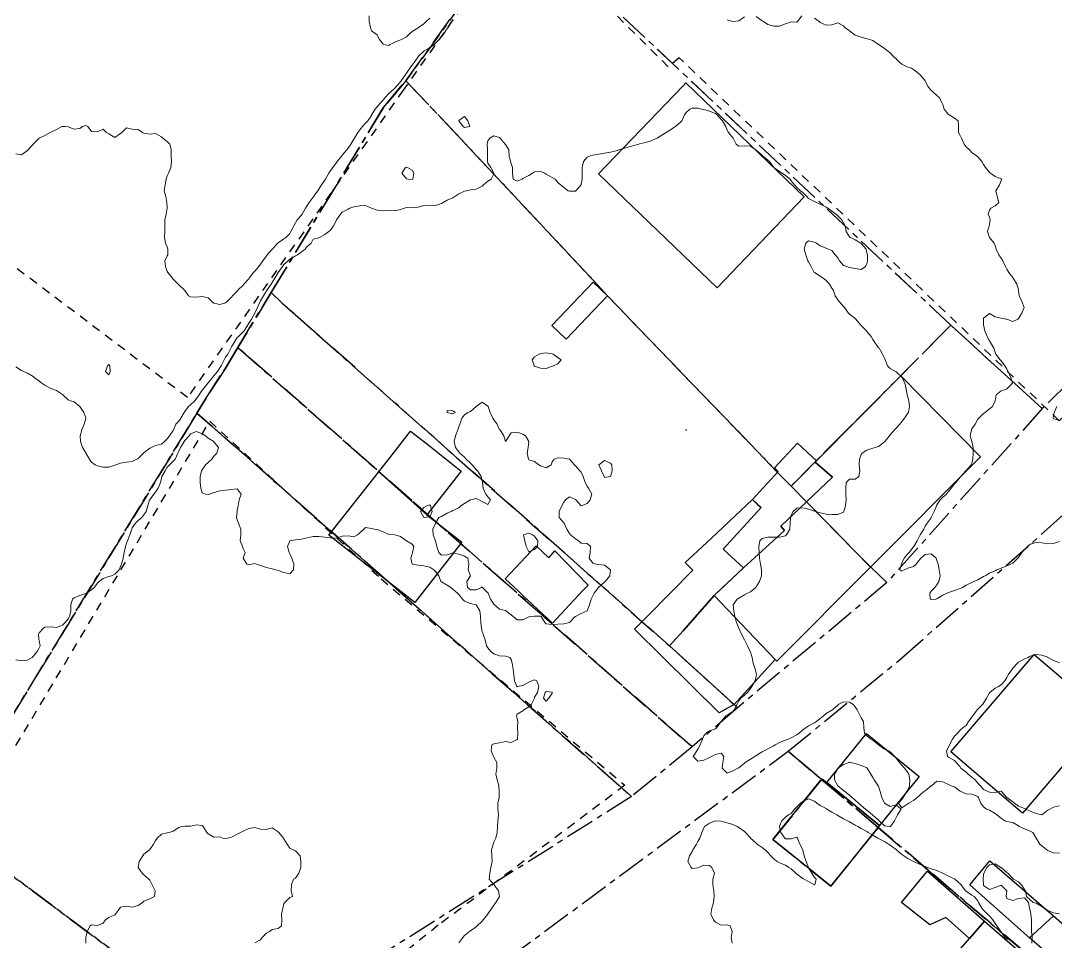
# Model space of a CAD drawing. Header units: centimetres. Extents: x 0 to 642158, y -847 to 649707.
# Drawn here: x 615967.2 to 616055.9, y 619987.4 to 620066.3 of the extents above; entities that cross this region are included whole.
import ezdxf

# ---------------------------------------------------------------- set-up
doc = ezdxf.new("R2010")
doc.units = ezdxf.units.CM
doc.header["$MEASUREMENT"] = 0
doc.linetypes.add('CENTERX2', pattern=[4, 2.5, -0.5, 0.5, -0.5])
doc.linetypes.add('JIS_02_0.7', pattern=[1.35, 0.75, -0.6])
doc.layers.add('SPW_batiments', color=7, linetype='Continuous')
doc.layers.add('SPW_parcellaire cadastral', color=7, linetype='CENTERX2', lineweight=25, true_color=0xff0542)
doc.layers.add('WAL_parcellaire agricole', color=7, linetype='JIS_02_0.7', lineweight=25)
doc.layers.add('WAL_topographie 0.5', color=253, linetype='Continuous', lineweight=20)

msp = doc.modelspace()

# ---------------------------------------------------------------- linework, layer by layer
at = {"layer": 'SPW_batiments'}
for points in [[(616034.379, 620051.239), (616026.897, 620043.438), (616023.98, 620046.238), (616016.729, 620053.187), (616023.978, 620060.755), (616024.211, 620060.988), (616034.379, 620051.239)], [(616017.497, 620042.737), (616013.948, 620039.019), (616012.731, 620040.186), (616016.263, 620043.904), (616017.497, 620042.737)], [(616049.499, 620028.941), (616040.063, 620019.476), (616034.565, 620025.089), (616036.782, 620027.189), (616035.299, 620028.472), (616035.415, 620028.589), (616042.664, 620035.873), (616049.499, 620028.941)], [(616004.952, 620027.726), (616002.019, 620023.972), (615997.886, 620027.665), (615998.82, 620028.851), (616000.619, 620031.148), (616002.085, 620030), (616004.952, 620027.726)], [(616035.415, 620028.589), (616035.299, 620028.472), (616036.782, 620027.189), (616034.565, 620025.089), (616032.35, 620022.989), (616032.666, 620022.639), (616029.149, 620019.422), (616027.416, 620021.038), (616030.665, 620024.589), (616029.932, 620025.272), (616032.149, 620027.672), (616031.815, 620027.989), (616033.782, 620030.106), (616035.415, 620028.589)], [(616000.981, 620016.461), (615997.981, 620018.805), (615993.609, 620022.234), (615997.886, 620027.665), (616002.019, 620023.972), (616005.018, 620021.628), (616000.981, 620016.461)], [(616027.071, 620006.99), (616019.808, 620014.166), (616020.924, 620015.295), (616024.805, 620019.224), (616024.15, 620019.871), (616024.848, 620020.523), (616026.407, 620021.979), (616029.932, 620025.272), (616030.374, 620024.86), (616030.666, 620024.589), (616027.416, 620021.038), (616029.149, 620019.423), (616026.829, 620017.225), (616026.657, 620017.062), (616023.984, 620014.021), (616022.817, 620012.738), (616023.984, 620011.671), (616028.351, 620007.706), (616027.071, 620006.99)], [(616040.063, 620019.476), (616032.034, 620011.422), (616031.879, 620011.584), (616026.657, 620017.062), (616029.149, 620019.422), (616032.666, 620022.639), (616032.35, 620022.989), (616034.565, 620025.089), (616040.063, 620019.476)], [(616012.455, 620020.296), (616012.993, 620020.895), (616015.837, 620017.952), (616015.396, 620017.479), (616012.793, 620014.69), (616010.212, 620017.093), (616009.867, 620017.414), (616008.722, 620018.48), (616011.385, 620021.321), (616012.455, 620020.296)], [(616031.879, 620011.584), (616028.351, 620007.706), (616023.984, 620011.671), (616022.817, 620012.738), (616023.984, 620014.021), (616026.657, 620017.062), (616031.879, 620011.584)], [(616060.233, 620006.758), (616053.078, 619998.402), (616046.944, 620003.655), (616054.092, 620012.012), (616060.233, 620006.758)], [(616036.298, 620001.018), (616039.7, 620005.219), (616044.239, 620001.543), (616040.838, 619997.342), (616036.298, 620001.018)], [(616035.896, 620001.343), (616036.298, 620001.018), (616040.838, 619997.342), (616036.64, 619992.144), (616031.691, 619996.139), (616035.896, 620001.343)], [(616055.757, 619989.606), (616053.683, 619987.701), (616048.563, 619992.246), (616050.3, 619994.31), (616055.757, 619989.606)], [(616049.834, 619989.152), (616048.544, 619987.668), (616046.503, 619989.441), (616045.137, 619988.824), (616042.703, 619990.74), (616044.755, 619993.206), (616044.936, 619993.424), (616049.834, 619989.152)], [(616061.434, 619984.611), (616062.303, 619983.859), (616060.512, 619981.791), (616053.683, 619987.701), (616055.757, 619989.606), (616061.434, 619984.611)], [(616059.27, 619980.959), (616051.838, 619972.642), (616048.955, 619974.958), (616047.188, 619973.108), (616044.388, 619972.908), (616044.188, 619975.758), (616044.871, 619976.474), (616041.421, 619979.473), (616048.544, 619987.668), (616049.834, 619989.152), (616059.27, 619980.959)]]:
    msp.add_lwpolyline(points, dxfattribs=at)
at = {"layer": 'SPW_parcellaire cadastral'}
for points in [[(616010.112, 620074.836), (616016.323, 620083.38), (616016.529, 620083.663), (616044.003, 620120.557), (616044.916, 620121.783), (616067.603, 620150.735), (616069.563, 620148.726), (616119.958, 620096.902), (616054.78, 620033.074), (616053.787, 620033.999), (616052.116, 620035.505), (616050.378, 620037.088), (616046.943, 620040.218), (616010.112, 620074.836)], [(616010.112, 620074.836), (616000.203, 620061.184), (615998.294, 620058.897), (615988.664, 620043.038), (615985.801, 620038.308), (615984.7, 620036.49), (615982.973, 620033.799), (615982.295, 620032.687), (615961.524, 619998.675), (615960.7, 619997.341), (615954.546, 619987.448), (615943.193, 619994.775), (615954.326, 620014.289), (615935.763, 620024.967), (615965.691, 620075.456), (615946.888, 620088.993), (615952.659, 620109.059), (615956.854, 620124.661), (616016.323, 620083.38), (616010.112, 620074.836)], [(616010.112, 620074.836), (616046.943, 620040.218), (616033.245, 620026.437), (616032.092, 620027.61), (616017.498, 620042.737), (616016.35, 620043.994), (616004.913, 620056.203), (616000.203, 620061.184), (616010.112, 620074.836)], [(615988.664, 620043.038), (615998.294, 620058.897), (616000.203, 620061.184), (616004.913, 620056.203), (616016.35, 620043.994), (616017.498, 620042.737), (616032.092, 620027.61), (616033.245, 620026.437), (616034.566, 620025.089), (616040.074, 620019.486), (616041.452, 620018.161), (616028.657, 620007.429), (616028.352, 620007.706), (616022.817, 620012.738), (615989.581, 620042.134), (615988.664, 620043.038)], [(615985.801, 620038.308), (615988.664, 620043.038), (615989.581, 620042.134), (616022.817, 620012.738), (616028.352, 620007.706), (616028.657, 620007.429), (616024.758, 620004.071), (615985.801, 620038.308)], [(616041.452, 620018.161), (616040.074, 620019.486), (616034.566, 620025.089), (616033.245, 620026.437), (616046.943, 620040.218), (616050.378, 620037.088), (616052.116, 620035.505), (616053.787, 620033.999), (616054.78, 620033.074), (616041.452, 620018.161)], [(615985.801, 620038.308), (616024.758, 620004.071), (616019.564, 619999.828), (615983.592, 620031.547), (615982.295, 620032.687), (615982.973, 620033.799), (615984.7, 620036.49), (615985.801, 620038.308)], [(615960.7, 619997.341), (615961.524, 619998.675), (615982.295, 620032.687), (615983.592, 620031.547), (616019.564, 619999.828), (615985.884, 619978.546), (615961.781, 619996.525), (615960.7, 619997.341)], [(616059.731, 620026.742), (616077.743, 620009.284), (616056.633, 619984.744), (616056.046, 619984.062), (616053.446, 619986.341), (616045.003, 619993.514), (616040.7, 619997.17), (616035.852, 620001.289), (616033.004, 620003.709), (616042.703, 620011.67), (616059.731, 620026.742)], [(616073.479, 619968.796), (616047.689, 619970.592), (615995.165, 619971.689), (615992.804, 619973.98), (616033.004, 620003.709), (616035.852, 620001.289), (616031.692, 619996.14), (616036.641, 619992.144), (616040.7, 619997.17), (616045.003, 619993.514), (616053.446, 619986.341), (616056.046, 619984.062), (616059.106, 619981.382), (616073.479, 619968.796)], [(616040.7, 619997.17), (616036.641, 619992.144), (616031.692, 619996.14), (616035.852, 620001.289), (616040.7, 619997.17)], [(615954.546, 619987.448), (615960.7, 619997.341), (615961.781, 619996.525), (615985.884, 619978.546), (615975.396, 619973.625), (615961.819, 619968.324), (615939.423, 619960.978), (615937.985, 619960.89), (615940.848, 619965.487), (615954.546, 619987.448)]]:
    msp.add_lwpolyline(points, dxfattribs=at)
at = {"layer": 'WAL_parcellaire agricole'}
for points in [[(616150.914, 620359.078), (616183.111, 620336.635), (616208.947, 620308.639), (616155.622, 620243.466), (616217.862, 620182.708), (616203.663, 620173.206), (616184.165, 620157.904), (616167.867, 620143.102), (616128.472, 620104.198), (616097.776, 620073.395), (616056.231, 620032.04), (616023.654, 620063.139), (616022.713, 620062.374), (616011.3, 620073.696), (616009.712, 620074.108), (615999.979, 620060.383), (615981.482, 620034.031), (615960.98, 620049.529), (615951.282, 620035.378), (615946.22, 620026.579), (615935.605, 620032.368), (615936.082, 620036.976), (616150.914, 620359.078)], [(615949.391, 619962.578), (615940.158, 619961.444), (615965.386, 620001.88), (615983.39, 620032.006), (615998.084, 620018.484), (616018.985, 620000.786), (616002.987, 619988.785), (615992.988, 619980.783), (615983.989, 619974.782), (615976.989, 619970.782), (615965.99, 619966.78), (615949.391, 619962.578)]]:
    msp.add_lwpolyline(points, dxfattribs=at)
at = {"layer": 'WAL_topographie 0.5'}
for points in [[(615997.056, 620066.75), (615997.05, 620066.25), (615997.163, 620065.75), (615997.25, 620065.464), (615997.55, 620065.25), (615997.75, 620065.107), (615997.906, 620064.75), (615998.25, 620064.327), (615998.45, 620064.25), (615998.75, 620064.206), (615998.815, 620064.25), (615999.25, 620064.488), (615999.75, 620064.686), (615999.896, 620064.75), (616000.25, 620064.952), (616000.588, 620065.25), (616000.75, 620065.39), (616001.25, 620065.722), (616001.287, 620065.75), (616001.75, 620066.048), (616001.955, 620066.25), (616002.25, 620066.556)], [(616030.25, 620066.69), (616030.75, 620066.327), (616030.875, 620066.25), (616031.25, 620066.01), (616031.75, 620065.865), (616032.25, 620065.863), (616032.75, 620066.055), (616033.25, 620066.219), (616033.75, 620066.212), (616033.783, 620066.25), (616034.173, 620066.75)], [(615966.75, 620054.917), (615967.25, 620054.833), (615967.75, 620055.204), (615967.809, 620055.25), (615968.25, 620055.75), (615968.25, 620055.75), (615968.75, 620056.25), (615968.75, 620056.25), (615969.25, 620056.5), (615969.7, 620056.75), (615969.75, 620056.773), (615970.25, 620056.989), (615970.712, 620057.25), (615970.75, 620057.269), (615971, 620057.25), (615971.25, 620057.231), (615971.75, 620057.036), (615972.25, 620057.096), (615972.472, 620057.25), (615972.75, 620057.354), (615972.929, 620057.25), (615973.25, 620056.841), (615973.75, 620056.788), (615974.25, 620057.023), (615974.55, 620056.75), (615974.75, 620056.625), (615975.25, 620056.317), (615975.75, 620056.667), (615975.861, 620056.75), (615976.25, 620057.139), (615976.75, 620057.031), (615977.25, 620056.987), (615977.625, 620056.75), (615977.75, 620056.682), (615978.25, 620056.595), (615978.75, 620056.662), (615979.25, 620056.386), (615979.357, 620056.25), (615979.75, 620055.975), (615979.965, 620055.75), (615980.068, 620055.25), (615980.073, 620054.75), (615980.109, 620054.25), (615980.056, 620053.75), (615979.846, 620053.25), (615979.75, 620053.023), (615979.65, 620052.75), (615979.563, 620052.25), (615979.475, 620051.75), (615979.61, 620051.25), (615979.713, 620050.75), (615979.734, 620050.25), (615979.641, 620049.75), (615979.55, 620049.25), (615979.536, 620048.75), (615979.53, 620048.25), (615979.511, 620047.75), (615979.583, 620047.25), (615979.75, 620046.932), (615979.809, 620046.75), (615979.792, 620046.25), (615979.75, 620046.167), (615979.55, 620045.75), (615979.588, 620045.25), (615979.75, 620044.827), (615979.792, 620044.75), (615980.19, 620044.25), (615980.25, 620044.162), (615980.688, 620043.75), (615980.75, 620043.694), (615981.194, 620043.25), (615981.25, 620043.187), (615981.554, 620042.75), (615981.75, 620042.65), (615982.25, 620042.63), (615982.75, 620042.698), (615983.25, 620042.559), (615983.578, 620042.25), (615983.75, 620042.119), (615984.25, 620042), (615984.75, 620042.139), (615984.893, 620042.25), (615985.25, 620042.616), (615985.35, 620042.75), (615985.75, 620043.15), (615985.839, 620043.25), (615986.25, 620043.655), (615986.325, 620043.75), (615986.75, 620044.197), (615986.782, 620044.25), (615987.145, 620044.75), (615987.25, 620044.847), (615987.607, 620045.25), (615987.75, 620045.445), (615987.938, 620045.75), (615988.25, 620046.169), (615988.315, 620046.25), (615988.75, 620046.731), (615988.763, 620046.75), (615989.197, 620047.25), (615989.25, 620047.288), (615989.75, 620047.628), (615989.904, 620047.75), (615990.25, 620048.092), (615990.352, 620048.25), (615990.597, 620048.75), (615990.75, 620048.992), (615990.897, 620049.25), (615991.25, 620049.663), (615991.311, 620049.75), (615991.612, 620050.25), (615991.75, 620050.474), (615991.912, 620050.75), (615992.25, 620051.195), (615992.291, 620051.25), (615992.657, 620051.75), (615992.75, 620051.884), (615992.97, 620052.25), (615993.25, 620052.671), (615993.307, 620052.75), (615993.608, 620053.25), (615993.75, 620053.475), (615993.934, 620053.75), (615994.25, 620054.171), (615994.307, 620054.25), (615994.704, 620054.75), (615994.75, 620054.801), (615995.139, 620055.25), (615995.25, 620055.395), (615995.484, 620055.75), (615995.75, 620056.159), (615995.804, 620056.25), (615996.099, 620056.75), (615996.25, 620056.963), (615996.498, 620057.25), (615996.75, 620057.555), (615996.943, 620057.75), (615997.25, 620058.215), (615997.268, 620058.25), (615997.588, 620058.75), (615997.75, 620058.938), (615998.016, 620059.25), (615998.25, 620059.519), (615998.444, 620059.75), (615998.75, 620060.086), (615998.938, 620060.25), (615999.25, 620060.546), (615999.442, 620060.75), (615999.75, 620061.095), (615999.852, 620061.25), (616000.193, 620061.75), (616000.25, 620061.829), (616000.555, 620062.25), (616000.75, 620062.516), (616000.927, 620062.75), (616001.25, 620063.236), (616001.262, 620063.25), (616001.75, 620063.728), (616001.79, 620063.75), (616002.25, 620064.007), (616002.602, 620064.25), (616002.75, 620064.396), (616003.082, 620064.75), (616003.25, 620064.952), (616003.486, 620065.25), (616003.75, 620065.645), (616003.824, 620065.75), (616004.139, 620066.25), (616004.25, 620066.46)], [(616027.75, 620066.412), (616028.25, 620066.271), (616028.75, 620066.306), (616029.25, 620066.655)], [(616035.25, 620066.555), (616035.639, 620066.25), (616035.75, 620066.17), (616036.25, 620065.945), (616036.75, 620065.981), (616037.25, 620066.145), (616037.75, 620065.875), (616037.865, 620065.75), (616038.25, 620065.447), (616038.5, 620065.25), (616038.75, 620065.099), (616039.25, 620064.905), (616039.75, 620064.783), (616039.893, 620064.75), (616040.25, 620064.625), (616040.75, 620064.288), (616040.806, 620064.25), (616041.25, 620063.954), (616041.525, 620063.75), (616041.75, 620063.577), (616042.033, 620063.25), (616042.25, 620063.059), (616042.578, 620062.75), (616042.75, 620062.597), (616043.25, 620062.336), (616043.583, 620062.25), (616043.75, 620062.15), (616044.25, 620061.75), (616044.25, 620061.75), (616044.671, 620061.25), (616044.75, 620061.162), (616044.944, 620060.75), (616045.25, 620060.343), (616045.359, 620060.25), (616045.75, 620059.904), (616045.932, 620059.75), (616046.203, 620059.25), (616046.25, 620059.135), (616046.375, 620058.75), (616046.75, 620058.281), (616046.809, 620058.25), (616047.25, 620057.972), (616047.566, 620057.75), (616047.604, 620057.25), (616047.589, 620056.75), (616047.75, 620056.486), (616047.868, 620056.25), (616048.088, 620055.75), (616048.25, 620055.519), (616048.541, 620055.25), (616048.75, 620055.032), (616049.156, 620054.75), (616049.25, 620054.667), (616049.607, 620054.25), (616049.75, 620054), (616049.917, 620053.75), (616050.25, 620053.321), (616050.333, 620053.25), (616050.75, 620052.972), (616051.25, 620052.77), (616051.279, 620052.75), (616051.25, 620052.625), (616051.125, 620052.25), (616050.809, 620051.75), (616050.927, 620051.25), (616051.062, 620050.75), (616050.75, 620050.456), (616050.361, 620050.25), (616050.25, 620050.083), (616050.15, 620049.75), (616050.25, 620049.5), (616050.324, 620049.25), (616050.25, 620048.85), (616050.232, 620048.75), (616050.073, 620048.25), (616050.25, 620047.75), (616050.25, 620047.75), (616050.653, 620047.25), (616050.75, 620047.044), (616050.835, 620046.75), (616051.05, 620046.25), (616051.25, 620045.968), (616051.404, 620045.75), (616051.644, 620045.25), (616051.75, 620045.026), (616051.912, 620044.75), (616052.25, 620044.31), (616052.298, 620044.25), (616052.607, 620043.75), (616052.74, 620043.25), (616052.75, 620043.187), (616052.808, 620042.75), (616053.017, 620042.25), (616053.233, 620041.75), (616053.024, 620041.25), (616052.75, 620040.803), (616052.694, 620040.75), (616052.25, 620040.555), (616051.75, 620040.741), (616051.687, 620040.75), (616051.25, 620040.828), (616050.75, 620040.932), (616050.25, 620041.219), (616049.75, 620040.841), (616049.733, 620040.75), (616049.75, 620040.25), (616049.75, 620040.25), (616049.844, 620039.75), (616050.048, 620039.25), (616050.25, 620038.882), (616050.344, 620038.75), (616050.617, 620038.25), (616050.75, 620037.905), (616050.812, 620037.75), (616051.164, 620037.25), (616051.25, 620037.163), (616051.57, 620036.75), (616051.75, 620036.452), (616051.862, 620036.25), (616052.079, 620035.75), (616052.236, 620035.25), (616051.75, 620034.757), (616051.719, 620034.75), (616051.25, 620034.614), (616050.842, 620034.25), (616050.75, 620033.75), (616050.75, 620033.75), (616050.521, 620033.25), (616050.25, 620033.047), (616049.898, 620032.75), (616049.75, 620032.647), (616049.331, 620032.25), (616049.25, 620032.164), (616049.03, 620031.75), (616048.75, 620031.339), (616048.702, 620031.25), (616048.598, 620030.75), (616048.75, 620030.25), (616048.75, 620030.25), (616048.856, 620029.75), (616048.857, 620029.25), (616048.843, 620028.75), (616048.75, 620028.359), (616048.678, 620028.25), (616048.25, 620027.766), (616048.234, 620027.75), (616047.801, 620027.25), (616047.75, 620027.193), (616047.36, 620026.75), (616047.25, 620026.622), (616046.974, 620026.25), (616046.75, 620025.973), (616046.578, 620025.75), (616046.25, 620025.49), (616046.037, 620025.25), (616045.75, 620024.826), (616045.704, 620024.75), (616045.5, 620024.25), (616045.268, 620023.75), (616045.25, 620023.717), (616044.909, 620023.25), (616044.75, 620022.994), (616044.627, 620022.75), (616044.312, 620022.25), (616044.25, 620022.128), (616044.068, 620021.75), (616043.77, 620021.25), (616043.75, 620021.222), (616043.364, 620020.75), (616043.25, 620020.622), (616042.928, 620020.25), (616042.75, 620019.829), (616042.726, 620019.75), (616042.573, 620019.25), (616042.75, 620019.146), (616042.938, 620019.25), (616043.25, 620019.385), (616043.75, 620019.55), (616043.961, 620019.75), (616044.25, 620020.105), (616044.36, 620020.25), (616044.75, 620020.57), (616045.25, 620020.628), (616045.697, 620020.25), (616045.75, 620020.068), (616045.853, 620019.75), (616045.938, 620019.25), (616046.018, 620018.75), (616045.905, 620018.25), (616045.75, 620017.979), (616045.567, 620017.75), (616045.25, 620017.423), (616045.139, 620017.25), (616045.181, 620016.75), (616045.25, 620016.718), (616045.65, 620016.75), (616045.75, 620016.768), (616046.25, 620017.086), (616046.621, 620017.25), (616046.75, 620017.315), (616047.25, 620017.476), (616047.75, 620017.652), (616047.929, 620017.75), (616048.25, 620017.929), (616048.75, 620018.177), (616048.902, 620018.25), (616049.25, 620018.401), (616049.75, 620018.671), (616049.892, 620018.75), (616050.25, 620018.965), (616050.75, 620019.181), (616050.886, 620019.25), (616051.25, 620019.41), (616051.75, 620019.606), (616052.099, 620019.75), (616052.25, 620019.824), (616052.686, 620020.25), (616052.75, 620020.32), (616053.033, 620020.75), (616053.25, 620021.01), (616053.503, 620021.25), (616053.75, 620021.446), (616054.25, 620021.587), (616054.75, 620021.571), (616055.25, 620021.474), (616055.75, 620021.509), (616056.25, 620021.68)], [(615966.75, 620036.653), (615967.25, 620036.341), (615967.459, 620036.25), (615967.75, 620036.127), (615968.25, 620035.836), (615968.344, 620035.75), (615968.75, 620035.417), (615968.991, 620035.25), (615969.25, 620035.075), (615969.75, 620034.81), (615969.929, 620034.75), (615970.25, 620034.629), (615970.75, 620034.283), (615970.8, 620034.25), (615971.25, 620033.841), (615971.45, 620033.75), (615971.75, 620033.65), (615972.25, 620033.25), (615972.25, 620033.25), (615972.583, 620032.75), (615972.75, 620032.294), (615972.76, 620032.25), (615972.75, 620032.217), (615972.618, 620031.75), (615972.408, 620031.25), (615972.267, 620030.75), (615972.311, 620030.25), (615972.488, 620029.75), (615972.75, 620029.279), (615972.77, 620029.25), (615973.065, 620028.75), (615973.25, 620028.487), (615973.571, 620028.25), (615973.75, 620028.162), (615974.25, 620028.046), (615974.75, 620028.061), (615975.25, 620028.22), (615975.336, 620028.25), (615975.75, 620028.395), (615976.25, 620028.475), (615976.75, 620028.552), (615977.147, 620028.75), (615977.25, 620028.805), (615977.702, 620029.25), (615977.75, 620029.285), (615978.25, 620029.682), (615978.396, 620029.75), (615978.75, 620029.913), (615979.25, 620030.031), (615979.511, 620030.25), (615979.75, 620030.478), (615979.952, 620030.75), (615980.25, 620031.212), (615980.268, 620031.25), (615980.478, 620031.75), (615980.75, 620032.011), (615980.924, 620032.25), (615981.196, 620032.75), (615981.25, 620032.828), (615981.559, 620033.25), (615981.75, 620033.409), (615982.101, 620033.75), (615982.25, 620033.933), (615982.485, 620034.25), (615982.75, 620034.662), (615982.829, 620034.75), (615983.228, 620035.25), (615983.25, 620035.278), (615983.632, 620035.75), (615983.75, 620035.896), (615984.047, 620036.25), (615984.25, 620036.563), (615984.374, 620036.75), (615984.621, 620037.25), (615984.75, 620037.489), (615984.936, 620037.75), (615985.194, 620038.25), (615985.25, 620038.372), (615985.471, 620038.75), (615985.75, 620039.16), (615985.846, 620039.25), (615986.25, 620039.668), (615986.337, 620039.75), (615986.659, 620040.25), (615986.75, 620040.404), (615986.957, 620040.75), (615987.244, 620041.25), (615987.25, 620041.261), (615987.499, 620041.75), (615987.725, 620042.25), (615987.75, 620042.306), (615987.996, 620042.75), (615988.25, 620043.183), (615988.315, 620043.25), (615988.67, 620043.75), (615988.75, 620043.874), (615988.976, 620044.25), (615989.25, 620044.739), (615989.256, 620044.75), (615989.622, 620045.25), (615989.75, 620045.42), (615990.12, 620045.75), (615990.25, 620045.874), (615990.75, 620046.165), (615990.913, 620046.25), (615991.25, 620046.523), (615991.587, 620046.75), (615991.75, 620046.969), (615992.096, 620047.25), (615992.25, 620047.614), (615992.75, 620047.71), (615992.794, 620047.75), (615993.25, 620048), (615993.6, 620048.25), (615993.75, 620048.372), (615994.009, 620048.75), (615994.25, 620049.231), (615994.259, 620049.25), (615994.599, 620049.75), (615994.75, 620049.905), (615995.25, 620050.186), (615995.4, 620050.25), (615995.75, 620050.363), (615996.25, 620050.46), (615996.75, 620050.476), (615997.25, 620050.261), (615997.269, 620050.25), (615997.75, 620050.079), (615998.25, 620050.035), (615998.75, 620050.056), (615999.25, 620050.037), (615999.75, 620050.138), (616000.096, 620050.25), (616000.25, 620050.309), (616000.75, 620050.293), (616001.25, 620050.338), (616001.75, 620050.5), (616002.25, 620050.519), (616002.75, 620050.476), (616003.25, 620050.655), (616003.417, 620050.75), (616003.75, 620050.93), (616004.25, 620051.144), (616004.411, 620051.25), (616004.75, 620051.5), (616005.25, 620051.728), (616005.417, 620051.75), (616005.75, 620051.837), (616006.25, 620051.893), (616006.75, 620052.141), (616006.875, 620052.25), (616007.25, 620052.563), (616007.531, 620052.75), (616007.75, 620053.189), (616007.765, 620053.25), (616007.75, 620053.268), (616007.485, 620053.75), (616007.25, 620054.109), (616007.206, 620054.25), (616007.213, 620054.75), (616007.208, 620055.25), (616007.169, 620055.75), (616007.25, 620056.018), (616007.421, 620056.25), (616007.75, 620056.455), (616008.25, 620056.325), (616008.309, 620056.25), (616008.734, 620055.75), (616008.75, 620055.715), (616009.031, 620055.25), (616009.071, 620054.75), (616009.187, 620054.25), (616009.25, 620054.083), (616009.35, 620053.75), (616009.362, 620053.25), (616009.402, 620052.75), (616009.75, 620052.572), (616010.171, 620052.75), (616010.25, 620052.791), (616010.75, 620053.061), (616011.077, 620053.25), (616011.25, 620053.362), (616011.75, 620053.398), (616012.125, 620053.25), (616012.25, 620053.169), (616012.75, 620052.893), (616013, 620052.75), (616013.25, 620052.464), (616013.464, 620052.25), (616013.75, 620052.028), (616014.135, 620051.75), (616014.25, 620051.707), (616014.75, 620051.724), (616014.792, 620051.75), (616015.231, 620052.25), (616015.25, 620052.306), (616015.324, 620052.75), (616015.33, 620053.25), (616015.327, 620053.75), (616015.428, 620054.25), (616015.75, 620054.632), (616016.05, 620054.75), (616016.25, 620054.8), (616016.75, 620054.88), (616017.25, 620054.968), (616017.75, 620055.059), (616018.25, 620055.18), (616018.464, 620055.25), (616018.75, 620055.342), (616019.25, 620055.483), (616019.75, 620055.63), (616020.175, 620055.75), (616020.25, 620055.775), (616020.75, 620055.877), (616021.25, 620056.019), (616021.731, 620056.25), (616021.75, 620056.26), (616022.25, 620056.577), (616022.524, 620056.75), (616022.75, 620056.88), (616023.25, 620057.202), (616023.319, 620057.25), (616023.75, 620057.628), (616023.866, 620057.75), (616024.106, 620058.25), (616024.25, 620058.453), (616024.564, 620058.75), (616024.75, 620058.832), (616025.25, 620058.841), (616025.565, 620058.75), (616025.75, 620058.703), (616026.25, 620058.573), (616026.75, 620058.364), (616026.898, 620058.25), (616027.25, 620057.869), (616027.361, 620057.75), (616027.65, 620057.25), (616027.75, 620056.933), (616027.869, 620056.75), (616028.25, 620056.277), (616028.276, 620056.25), (616028.52, 620055.75), (616028.75, 620055.573), (616029.25, 620055.588), (616029.75, 620055.567), (616030.21, 620055.25), (616030.25, 620055.221), (616030.75, 620054.789), (616030.796, 620054.75), (616031.25, 620054.37), (616031.379, 620054.25), (616031.75, 620053.756), (616031.756, 620053.75), (616032.25, 620053.399), (616032.49, 620053.25), (616032.75, 620053.061), (616033.152, 620052.75), (616033.25, 620052.587), (616033.54, 620052.25), (616033.75, 620052.036), (616034.058, 620051.75), (616034.25, 620051.589), (616034.583, 620051.25), (616034.75, 620051.098), (616035.25, 620050.829), (616035.417, 620050.75), (616035.75, 620050.61), (616036.25, 620050.337), (616036.385, 620050.25), (616036.75, 620049.994), (616037.082, 620049.75), (616037.25, 620049.611), (616037.605, 620049.25), (616037.75, 620048.988), (616037.867, 620048.75), (616037.96, 620048.25), (616038.25, 620047.807), (616038.309, 620047.75), (616038.75, 620047.536), (616039.234, 620047.25), (616039.25, 620047.238), (616039.671, 620046.75), (616039.75, 620046.409), (616039.802, 620046.25), (616039.809, 620045.75), (616039.75, 620045.519), (616039.633, 620045.25), (616039.25, 620045.01), (616038.75, 620045.092), (616038.25, 620045.185), (616038.036, 620045.25), (616037.75, 620045.338), (616037.386, 620045.75), (616037.25, 620046.006), (616037.012, 620046.25), (616036.75, 620046.617), (616036.442, 620046.75), (616036.25, 620046.828), (616035.75, 620047.036), (616035.424, 620047.25), (616035.25, 620047.333), (616034.75, 620047.453), (616034.5, 620047.25), (616034.371, 620046.75), (616034.495, 620046.25), (616034.691, 620045.75), (616034.75, 620045.657), (616034.956, 620045.25), (616035.233, 620044.75), (616035.25, 620044.735), (616035.75, 620044.428), (616036.004, 620044.25), (616036.25, 620044.051), (616036.537, 620043.75), (616036.75, 620043.413), (616036.851, 620043.25), (616037.028, 620042.75), (616037.25, 620042.395), (616037.38, 620042.25), (616037.75, 620041.839), (616037.825, 620041.75), (616038.164, 620041.25), (616038.25, 620041.17), (616038.75, 620040.792), (616038.789, 620040.75), (616039.21, 620040.25), (616039.25, 620040.209), (616039.701, 620039.75), (616039.75, 620039.694), (616040.107, 620039.25), (616040.25, 620038.989), (616040.43, 620038.75), (616040.75, 620038.298), (616040.783, 620038.25), (616041.075, 620037.75), (616041.25, 620037.401), (616041.316, 620037.25), (616041.509, 620036.75), (616041.75, 620036.503), (616042.185, 620036.25), (616042.25, 620036.215), (616042.75, 620035.781), (616042.777, 620035.75), (616043.009, 620035.25), (616043.107, 620034.75), (616043.21, 620034.25), (616043.25, 620034.057), (616043.335, 620033.75), (616043.4, 620033.25), (616043.299, 620032.75), (616043.25, 620032.673), (616042.982, 620032.25), (616042.75, 620031.979), (616042.564, 620031.75), (616042.25, 620031.395), (616042.122, 620031.25), (616041.75, 620030.818), (616041.69, 620030.75), (616041.273, 620030.25), (616041.25, 620030.222), (616040.75, 620029.837), (616040.464, 620029.75), (616040.25, 620029.692), (616039.75, 620029.51), (616039.333, 620029.25), (616039.25, 620029.146), (616039.097, 620028.75), (616039.09, 620028.25), (616039.127, 620027.75), (616039.059, 620027.25), (616038.75, 620027.027), (616038.25, 620027.017), (616037.955, 620026.75), (616037.927, 620026.25), (616037.95, 620025.75), (616037.958, 620025.25), (616037.92, 620024.75), (616037.776, 620024.25), (616037.75, 620024.206), (616037.25, 620024.008), (616036.75, 620024), (616036.25, 620024.034), (616035.75, 620024.132), (616035.375, 620024.25), (616035.25, 620024.292), (616034.75, 620024.468), (616034.25, 620024.576), (616033.75, 620024.528), (616033.409, 620024.25), (616033.25, 620023.932), (616033.193, 620023.75), (616033.175, 620023.25), (616033.135, 620022.75), (616032.855, 620022.25), (616032.75, 620022.176), (616032.25, 620022.056), (616031.75, 620022.063), (616031.25, 620022.07), (616030.75, 620021.95), (616030.558, 620021.75), (616030.484, 620021.25), (616030.508, 620020.75), (616030.542, 620020.25), (616030.615, 620019.75), (616030.705, 620019.25), (616030.696, 620018.75), (616030.521, 620018.25), (616030.25, 620017.786), (616030.219, 620017.75), (616029.75, 620017.375), (616029.5, 620017.25), (616029.25, 620017.125), (616028.75, 620016.829), (616028.614, 620016.75), (616028.276, 620016.25), (616028.327, 620015.75), (616028.41, 620015.25), (616028.554, 620014.75), (616028.75, 620014.25), (616028.75, 620014.25), (616028.992, 620013.75), (616029.25, 620013.25), (616029.25, 620013.25), (616029.492, 620012.75), (616029.731, 620012.25), (616029.75, 620012.2), (616029.895, 620011.75), (616029.991, 620011.25), (616030.163, 620010.75), (616030.25, 620010.417), (616030.27, 620010.25), (616030.25, 620010.15), (616030.15, 620009.75), (616029.871, 620009.25), (616029.75, 620009.08), (616029.508, 620008.75), (616029.25, 620008.5), (616028.934, 620008.25), (616028.75, 620008.019), (616028.62, 620007.75), (616028.37, 620007.25), (616028.25, 620007.126), (616027.75, 620006.807), (616027.636, 620006.75), (616027.25, 620006.25), (616027.25, 620006.25), (616026.878, 620005.75), (616026.75, 620005.63), (616026.25, 620005.448), (616025.967, 620005.25), (616025.75, 620005.018), (616025.646, 620004.75), (616025.452, 620004.25), (616025.25, 620003.875), (616025.148, 620003.75), (616024.858, 620003.25), (616025.25, 620002.858), (616025.75, 620002.955), (616026.25, 620003.165), (616026.432, 620003.25), (616026.75, 620003.43), (616027.25, 620003.536), (616027.486, 620003.25), (616027.39, 620002.75), (616027.339, 620002.25), (616027.75, 620001.824), (616028.25, 620002.021), (616028.69, 620002.25), (616028.75, 620002.297), (616029.25, 620002.695), (616029.31, 620002.75), (616029.75, 620003.024), (616030.125, 620003.25), (616030.25, 620003.338), (616030.75, 620003.659), (616030.944, 620003.75), (616031.25, 620003.899), (616031.75, 620004.176), (616031.879, 620004.25), (616032.25, 620004.457), (616032.75, 620004.647), (616032.989, 620004.75), (616033.25, 620004.844), (616033.75, 620005.117), (616033.929, 620005.25), (616034.25, 620005.531), (616034.538, 620005.75), (616034.75, 620005.886), (616035.25, 620006.149), (616035.417, 620006.25), (616035.75, 620006.5), (616036.017, 620006.75), (616036.25, 620006.929), (616036.75, 620007.22), (616036.795, 620007.25), (616037.25, 620007.655), (616037.343, 620007.75), (616037.75, 620007.947), (616038.25, 620007.918), (616038.538, 620007.75), (616038.75, 620007.505), (616038.903, 620007.25), (616039.178, 620006.75), (616039.25, 620006.563), (616039.448, 620006.25), (616039.487, 620005.75), (616039.544, 620005.25), (616039.75, 620005.031), (616040.083, 620004.75), (616040.25, 620004.66), (616040.75, 620004.25), (616040.75, 620004.25), (616041.25, 620003.891), (616041.594, 620003.75), (616041.75, 620003.657), (616042.129, 620003.25), (616042.25, 620003.104), (616042.553, 620002.75), (616042.75, 620002.521), (616042.966, 620002.25), (616043.25, 620001.88), (616043.333, 620001.75), (616043.425, 620001.25), (616043.403, 620000.75), (616043.25, 620000.406), (616043.169, 620000.25), (616042.854, 619999.75), (616042.75, 619999.558), (616042.442, 619999.25), (616042.75, 619998.85), (616043.25, 619999.194), (616043.35, 619999.25), (616043.75, 619999.485), (616044.06, 619999.75), (616044.25, 619999.907), (616044.637, 620000.25), (616044.75, 620000.319), (616045.25, 620000.729), (616045.277, 620000.75), (616045.75, 620001.148), (616046.25, 620001.09), (616046.75, 620000.848), (616046.968, 620000.75), (616047.25, 620000.649), (616047.75, 620000.292), (616047.804, 620000.25), (616048.25, 620000.062), (616048.75, 620000.013), (616049.25, 619999.824), (616049.313, 619999.75), (616049.526, 619999.25), (616049.75, 619998.941), (616050.013, 619998.75), (616050.25, 619998.647), (616050.75, 619998.37), (616050.881, 619998.25), (616051.25, 619997.962), (616051.579, 619997.75), (616051.75, 619997.675), (616052.25, 619997.597), (616052.75, 619997.303), (616052.792, 619997.25), (616053.25, 619997.05), (616053.75, 619996.861), (616053.964, 619996.75), (616054.25, 619996.25), (616054.25, 619996.25), (616054.573, 619995.75), (616054.75, 619995.595), (616055.172, 619995.25), (616055.25, 619995.186), (616055.75, 619995.004), (616056.25, 619994.978)], [(616005.708, 620057.25), (616005.25, 620057.174), (616005.112, 620057.25), (616004.75, 620057.733), (616004.741, 620057.75), (616004.75, 620057.786), (616005.25, 620058.103), (616005.517, 620057.75), (616005.708, 620057.25)], [(616000.806, 620052.75), (616000.75, 620052.703), (616000.438, 620052.75), (616000.25, 620052.786), (615999.86, 620053.25), (616000.171, 620053.75), (616000.25, 620053.783), (616000.357, 620053.75), (616000.75, 620053.521), (616000.905, 620053.25), (616000.806, 620052.75)], [(616012.875, 620036.75), (616012.75, 620036.727), (616012.25, 620036.513), (616011.75, 620036.544), (616011.25, 620036.718), (616011.197, 620036.75), (616011.029, 620037.25), (616011.25, 620037.504), (616011.634, 620037.75), (616011.75, 620037.806), (616012.25, 620037.86), (616012.75, 620037.783), (616012.831, 620037.75), (616013.25, 620037.454), (616013.523, 620037.25), (616013.25, 620036.917), (616012.875, 620036.75)], [(615974.841, 620036.25), (615974.75, 620035.972), (615974.455, 620036.25), (615974.615, 620036.75), (615974.75, 620036.847), (615974.814, 620036.75), (615974.841, 620036.25)], [(616014.25, 620014.75), (616014.25, 620014.75), (616013.75, 620014.639), (616013.25, 620014.592), (616012.75, 620014.556), (616012.25, 620014.63), (616012.125, 620014.75), (616011.817, 620015.25), (616011.75, 620015.278), (616011.25, 620015.298), (616010.875, 620015.25), (616010.75, 620015.235), (616010.25, 620014.977), (616009.75, 620014.969), (616009.404, 620015.25), (616009.25, 620015.41), (616008.778, 620015.75), (616008.75, 620015.763), (616008.25, 620015.893), (616007.819, 620016.25), (616007.75, 620016.317), (616007.461, 620016.75), (616007.265, 620017.25), (616007.25, 620017.296), (616006.774, 620017.75), (616006.75, 620017.795), (616006.694, 620017.75), (616006.25, 620017.528), (616005.75, 620017.544), (616005.5, 620017.75), (616005.45, 620018.25), (616005.75, 620018.75), (616005.55, 620019.25), (616005.621, 620019.75), (616005.529, 620020.25), (616005.25, 620020.417), (616004.75, 620020.607), (616004.25, 620020.7), (616003.75, 620020.55), (616003.25, 620020.51), (616003.036, 620020.75), (616002.856, 620021.25), (616002.75, 620021.75), (616002.75, 620021.75), (616002.553, 620022.25), (616002.514, 620022.75), (616002.75, 620023.222), (616002.758, 620023.25), (616003.046, 620023.75), (616003.25, 620023.838), (616003.75, 620024.117), (616004.079, 620024.25), (616004.25, 620024.35), (616004.75, 620024.575), (616004.925, 620024.75), (616005.25, 620024.928), (616005.75, 620025.244), (616005.778, 620025.25), (616006.25, 620025.381), (616006.493, 620025.25), (616006.75, 620025.111), (616007.25, 620024.87), (616007.476, 620025.25), (616007.25, 620025.514), (616007.057, 620025.75), (616006.827, 620026.25), (616006.776, 620026.75), (616006.75, 620026.917), (616006.671, 620027.25), (616006.338, 620027.75), (616006.25, 620027.855), (616005.898, 620028.25), (616005.75, 620028.406), (616005.388, 620028.75), (616005.25, 620028.904), (616004.831, 620029.25), (616004.75, 620029.375), (616004.458, 620029.75), (616004.342, 620030.25), (616004.475, 620030.75), (616004.664, 620031.25), (616004.75, 620031.5), (616004.84, 620031.75), (616005.008, 620032.25), (616005.25, 620032.55), (616005.527, 620032.75), (616005.75, 620032.835), (616006.226, 620033.25), (616006.25, 620033.27), (616006.75, 620033.631), (616007.25, 620033.272), (616007.259, 620033.25), (616007.424, 620032.75), (616007.667, 620032.25), (616007.75, 620032.114), (616008.036, 620031.75), (616008.25, 620031.27), (616008.288, 620031.25), (616008.61, 620030.75), (616008.75, 620030.25), (616009.068, 620030.75), (616009.25, 620031), (616009.75, 620031.068), (616010.25, 620030.882), (616010.475, 620030.75), (616010.75, 620030.25), (616010.75, 620030.25), (616010.75, 620030.25), (616010.687, 620029.75), (616010.618, 620029.25), (616010.713, 620028.75), (616010.75, 620028.697), (616011.25, 620028.55), (616011.625, 620028.25), (616011.75, 620028.173), (616012.25, 620027.999), (616012.667, 620028.25), (616012.75, 620028.5), (616012.917, 620028.75), (616013.25, 620028.85), (616013.75, 620028.841), (616014.25, 620028.75), (616014.251, 620028.75), (616014.667, 620028.25), (616014.75, 620028.179), (616015.125, 620027.75), (616015.25, 620027.625), (616015.427, 620027.25), (616015.59, 620026.75), (616015.75, 620026.417), (616015.884, 620026.25), (616016.162, 620025.75), (616016, 620025.25), (616015.75, 620024.95), (616015.25, 620024.75), (616015.25, 620024.75), (616015.25, 620024.75), (616014.781, 620025.25), (616014.75, 620025.275), (616014.25, 620025.5), (616013.886, 620025.25), (616013.75, 620025.062), (616013.571, 620024.75), (616013.365, 620024.25), (616013.357, 620023.75), (616013.75, 620023.292), (616013.778, 620023.25), (616014, 620022.75), (616014.25, 620022.365), (616014.318, 620022.25), (616014.75, 620021.922), (616015.013, 620021.75), (616015.25, 620021.554), (616015.75, 620021.509), (616016.055, 620021.25), (616016, 620020.75), (616015.941, 620020.25), (616016.25, 620019.83), (616016.536, 620019.75), (616016.75, 620019.717), (616017.25, 620019.667), (616017.75, 620019.25), (616017.75, 620019.25), (616017.75, 620019.25), (616017.694, 620018.75), (616017.299, 620018.25), (616017.25, 620018.211), (616016.75, 620017.763), (616016.741, 620017.75), (616016.345, 620017.25), (616016.25, 620017.019), (616016.101, 620016.75), (616015.959, 620016.25), (616015.757, 620015.75), (616015.75, 620015.741), (616015.25, 620015.503), (616014.75, 620015.258), (616014.736, 620015.25), (616014.25, 620014.75)], [(616056.031, 620033.25), (616055.8, 620032.75), (616055.75, 620032.389), (616055.73, 620032.25), (616055.75, 620032.198), (616056.25, 620032.073)], [(616004.432, 620032.75), (616004.25, 620032.617), (616003.75, 620032.74), (616003.737, 620032.75), (616003.75, 620032.917), (616004.25, 620032.875), (616004.432, 620032.75)], [(616024.282, 620031.25), (616024.25, 620031.223), (616024.228, 620031.25), (616024.25, 620031.29), (616024.282, 620031.25)], [(615966.75, 620011.554), (615967.25, 620011.467), (615967.75, 620011.522), (615968.168, 620011.75), (615968.25, 620011.823), (615968.592, 620012.25), (615968.75, 620012.567), (615968.851, 620012.75), (615968.75, 620013.19), (615968.738, 620013.25), (615968.697, 620013.75), (615968.75, 620013.852), (615969.135, 620014.25), (615969.25, 620014.331), (615969.75, 620014.383), (615970.25, 620014.322), (615970.75, 620014.516), (615970.998, 620014.75), (615971.25, 620015.06), (615971.354, 620015.25), (615971.489, 620015.75), (615971.486, 620016.25), (615971.626, 620016.75), (615971.75, 620016.856), (615972.25, 620017.043), (615972.75, 620017.214), (615972.811, 620017.25), (615973.25, 620017.552), (615973.466, 620017.75), (615973.75, 620018.111), (615973.909, 620018.25), (615974.25, 620018.508), (615974.75, 620018.682), (615974.952, 620018.75), (615975.25, 620018.88), (615975.616, 620019.25), (615975.75, 620019.545), (615975.819, 620019.75), (615975.96, 620020.25), (615976.062, 620020.75), (615976.167, 620021.25), (615976.25, 620021.54), (615976.346, 620021.75), (615976.526, 620022.25), (615976.697, 620022.75), (615976.75, 620022.851), (615977.036, 620023.25), (615977.25, 620023.487), (615977.573, 620023.75), (615977.75, 620023.977), (615977.951, 620024.25), (615978.086, 620024.75), (615978.237, 620025.25), (615978.25, 620025.269), (615978.604, 620025.75), (615978.75, 620025.924), (615978.97, 620026.25), (615979.156, 620026.75), (615979.25, 620027.125), (615979.29, 620027.25), (615979.558, 620027.75), (615979.75, 620028.047), (615979.935, 620028.25), (615980.25, 620028.56), (615980.432, 620028.75), (615980.663, 620029.25), (615980.75, 620029.44), (615980.878, 620029.75), (615981.183, 620030.25), (615981.25, 620030.345), (615981.613, 620030.75), (615981.75, 620030.909), (615982.25, 620031.109), (615982.75, 620030.923), (615983.013, 620030.75), (615983.25, 620030.538), (615983.728, 620030.25), (615983.75, 620030.224), (615984.137, 620029.75), (615983.992, 620029.25), (615983.75, 620029), (615983.56, 620028.75), (615983.25, 620028.458), (615983.015, 620028.25), (615982.75, 620027.837), (615982.683, 620027.75), (615982.578, 620027.25), (615982.565, 620026.75), (615982.613, 620026.25), (615982.75, 620025.858), (615983.036, 620025.75), (615983.25, 620025.715), (615983.365, 620025.75), (615983.75, 620025.878), (615984.25, 620026.02), (615984.75, 620026.081), (615985.25, 620026.129), (615985.75, 620026.209), (615986.074, 620025.75), (615985.922, 620025.25), (615985.823, 620024.75), (615985.75, 620024.375), (615985.729, 620024.25), (615985.69, 620023.75), (615985.75, 620023.536), (615985.853, 620023.25), (615986.061, 620022.75), (615986.054, 620022.25), (615986.006, 620021.75), (615986.19, 620021.25), (615986.25, 620021.083), (615986.426, 620020.75), (615986.25, 620020.25), (615986.583, 620019.75), (615986.75, 620019.7), (615987, 620019.75), (615987.25, 620019.803), (615987.393, 620019.75), (615987.75, 620019.631), (615988.25, 620019.459), (615988.75, 620019.353), (615989.068, 620019.25), (615989.25, 620019.189), (615989.75, 620019.018), (615990.25, 620018.925), (615990.56, 620019.25), (615990.591, 620019.75), (615990.437, 620020.25), (615990.25, 620020.625), (615990.187, 620020.75), (615990.045, 620021.25), (615990.25, 620021.75), (615990.25, 620021.75), (615990.75, 620021.822), (615991.25, 620021.875), (615991.75, 620022.007), (615992.25, 620022.11), (615992.75, 620022.114), (615993.25, 620022.051), (615993.75, 620021.985), (615994.25, 620021.967), (615994.75, 620022.153), (615995.25, 620022.167), (615995.75, 620022.077), (615996.062, 620022.25), (615996.25, 620022.426), (615996.617, 620022.75), (615996.75, 620022.893), (615997.25, 620022.786), (615997.5, 620022.75), (615997.75, 620022.714), (615998.25, 620022.523), (615998.75, 620022.292), (615999.25, 620022.25), (615999.25, 620022.25), (615999.75, 620022.1), (616000.25, 620021.75), (616000.25, 620021.75), (616000.75, 620021.464), (616000.886, 620021.25), (616000.783, 620020.75), (616000.75, 620020.625), (616000.625, 620020.25), (616000.75, 620019.75), (616000.75, 620019.75), (616001.25, 620019.655), (616001.75, 620019.604), (616002.25, 620019.489), (616002.612, 620019.25), (616002.75, 620019.117), (616003.032, 620018.75), (616003.209, 620018.25), (616003.25, 620018.214), (616003.75, 620017.936), (616004.075, 620017.75), (616004.25, 620017.604), (616004.636, 620017.25), (616004.75, 620017.146), (616005.077, 620016.75), (616005.25, 620016.558), (616005.75, 620016.361), (616006.25, 620016.25), (616006.25, 620016.25), (616006.546, 620015.75), (616006.615, 620015.25), (616006.637, 620014.75), (616006.692, 620014.25), (616006.75, 620013.964), (616006.831, 620013.75), (616007.009, 620013.25), (616007.121, 620012.75), (616007.25, 620012.576), (616007.508, 620012.25), (616007.75, 620012.055), (616008.25, 620011.871), (616008.75, 620011.847), (616009.125, 620011.75), (616009.25, 620011.583), (616009.319, 620011.25), (616009.42, 620010.75), (616009.47, 620010.25), (616009.511, 620009.75), (616009.738, 620009.25), (616009.75, 620009.237), (616009.795, 620009.25), (616010.25, 620009.331), (616010.75, 620009.632), (616011.011, 620009.75), (616011.25, 620009.828), (616011.433, 620009.75), (616011.614, 620009.25), (616011.488, 620008.75), (616011.25, 620008.333), (616011.226, 620008.25), (616010.979, 620007.75), (616010.75, 620007.521), (616010.317, 620007.25), (616010.25, 620007.183), (616009.75, 620006.893), (616009.691, 620006.75), (616009.75, 620006.5), (616009.796, 620006.25), (616009.787, 620005.75), (616009.824, 620005.25), (616009.77, 620004.75), (616009.75, 620004.708), (616009.25, 620004.455), (616008.75, 620004.528), (616008.25, 620004.417), (616007.75, 620004.333), (616007.583, 620004.25), (616007.523, 620003.75), (616007.713, 620003.25), (616007.75, 620003.191), (616008.008, 620002.75), (616008.016, 620002.25), (616007.934, 620001.75), (616008.043, 620001.25), (616008.184, 620000.75), (616008.22, 620000.25), (616008.218, 619999.75), (616008.093, 619999.25), (616008.087, 619998.75), (616008.15, 619998.25), (616008.094, 619997.75), (616008.058, 619997.25), (616008.034, 619996.75), (616007.934, 619996.25), (616007.75, 619995.9), (616007.686, 619995.75), (616007.559, 619995.25), (616007.588, 619994.75), (616007.622, 619994.25), (616007.509, 619993.75), (616007.399, 619993.25), (616007.364, 619992.75), (616007.75, 619992.278), (616007.776, 619992.25), (616008.164, 619991.75), (616008.229, 619991.25), (616007.927, 619990.75), (616007.75, 619990.504), (616007.585, 619990.25), (616007.25, 619989.766), (616007.24, 619989.75), (616006.841, 619989.25), (616006.75, 619989.144), (616006.331, 619988.75), (616006.25, 619988.667), (616005.75, 619988.315), (616005.66, 619988.25), (616005.25, 619987.909), (616005.104, 619987.75), (616004.75, 619987.294)], [(616017.75, 620027.25), (616017.75, 620027.25), (616017.25, 620027.179), (616017.208, 620027.25), (616016.977, 620027.75), (616016.75, 620028.25), (616016.75, 620028.25), (616016.75, 620028.25), (616017.25, 620028.625), (616017.75, 620028.393), (616017.875, 620028.25), (616017.886, 620027.75), (616017.75, 620027.25)], [(616001.751, 620023.75), (616001.75, 620023.75), (616001.75, 620023.75), (616001.458, 620024.25), (616001.75, 620024.6), (616002, 620024.75), (616002.25, 620024.822), (616002.318, 620024.75), (616002.459, 620024.25), (616002.25, 620023.795), (616001.751, 620023.75)], [(616011.25, 620020.995), (616011.49, 620021.25), (616011.514, 620021.75), (616011.25, 620022.139), (616011.076, 620022.25), (616010.75, 620022.397), (616010.309, 620022.25), (616010.404, 620021.75), (616010.539, 620021.25), (616010.75, 620020.808), (616011.25, 620020.995)], [(616054.75, 619998.25), (616054.75, 619998.25), (616054.75, 619998.25), (616054.25, 619998.356), (616053.75, 619998.575), (616053.361, 619998.75), (616053.25, 619998.79), (616052.75, 619999), (616052.404, 619999.25), (616052.25, 619999.361), (616051.75, 619999.75), (616051.75, 619999.75), (616051.283, 620000.25), (616051.25, 620000.283), (616051.125, 620000.25), (616050.75, 620000.171), (616050.25, 620000.193), (616050.145, 620000.25), (616049.75, 620000.413), (616049.487, 620000.75), (616049.25, 620000.959), (616049.023, 620001.25), (616048.75, 620001.49), (616048.419, 620001.75), (616048.25, 620001.899), (616047.788, 620002.25), (616047.75, 620002.359), (616047.404, 620002.75), (616047.25, 620002.91), (616046.75, 620003.203), (616046.65, 620003.25), (616046.559, 620003.75), (616046.75, 620004.058), (616046.819, 620004.25), (616047.08, 620004.75), (616047.25, 620005.008), (616047.516, 620005.25), (616047.75, 620005.5), (616048, 620005.75), (616048.25, 620005.921), (616048.455, 620006.25), (616048.75, 620006.618), (616048.825, 620006.75), (616049.19, 620007.25), (616049.25, 620007.317), (616049.691, 620007.75), (616049.75, 620007.835), (616049.996, 620008.25), (616050.25, 620008.699), (616050.301, 620008.75), (616050.75, 620009.1), (616051.028, 620009.25), (616051.25, 620009.412), (616051.563, 620009.75), (616051.75, 620010.028), (616051.863, 620010.25), (616052.199, 620010.75), (616052.25, 620010.827), (616052.662, 620011.25), (616052.75, 620011.338), (616053.25, 620011.613), (616053.566, 620011.75), (616053.75, 620011.863), (616054.25, 620012), (616054.75, 620011.955), (616055.25, 620011.758), (616055.266, 620011.75), (616055.75, 620011.487), (616056.25, 620011.281)], [(616012.477, 620008.25), (616012.25, 620008), (616012.023, 620008.25), (616012.143, 620008.75), (616012.25, 620008.818), (616012.75, 620008.763), (616012.757, 620008.75), (616012.75, 620008.679), (616012.477, 620008.25)], [(616041.75, 619997.246), (616041.758, 619997.25), (616042.104, 619997.75), (616042.25, 619998.036), (616042.371, 619998.25), (616042.683, 619998.75), (616042.25, 619999.111), (616041.75, 619998.962), (616041.25, 619999.25), (616041.25, 619999.25), (616041.023, 619999.75), (616040.889, 620000.25), (616040.75, 620000.705), (616040.721, 620000.75), (616040.375, 620001.25), (616040.25, 620001.45), (616040.083, 620001.75), (616039.779, 620002.25), (616039.75, 620002.27), (616039.25, 620002.485), (616038.75, 620002.653), (616038.313, 620002.75), (616038.25, 620002.766), (616038.224, 620002.75), (616037.75, 620002.577), (616037.264, 620002.25), (616037.25, 620002.234), (616036.977, 620001.75), (616036.959, 620001.25), (616037.25, 620000.75), (616037.25, 620000.75), (616037.75, 620000.348), (616037.858, 620000.25), (616038.25, 619999.941), (616038.469, 619999.75), (616038.75, 619999.51), (616039.034, 619999.25), (616039.25, 619999.067), (616039.617, 619998.75), (616039.75, 619998.652), (616040.221, 619998.25), (616040.25, 619998.233), (616040.75, 619997.81), (616040.786, 619997.75), (616041.25, 619997.317), (616041.679, 619997.25), (616041.75, 619997.246)], [(616028.197, 619987.25), (616028.092, 619987.75), (616028.202, 619988.25), (616028.031, 619988.75), (616027.75, 619988.812), (616027.25, 619988.81), (616026.75, 619989.047), (616026.587, 619989.25), (616026.37, 619989.75), (616026.452, 619990.25), (616026.591, 619990.75), (616026.648, 619991.25), (616026.625, 619991.75), (616026.534, 619992.25), (616026.538, 619992.75), (616026.664, 619993.25), (616026.452, 619993.75), (616026.25, 619993.899), (616025.75, 619993.942), (616025.295, 619993.75), (616025.25, 619993.722), (616024.75, 619993.655), (616024.665, 619993.75), (616024.401, 619994.25), (616024.534, 619994.75), (616024.75, 619995.122), (616024.83, 619995.25), (616025.129, 619995.75), (616025.25, 619995.961), (616025.425, 619996.25), (616025.577, 619996.75), (616025.75, 619997.128), (616025.814, 619997.25), (616026.25, 619997.543), (616026.75, 619997.731), (616027.25, 619997.715), (616027.75, 619997.573), (616028.25, 619997.428), (616028.625, 619997.25), (616028.75, 619997.182), (616029.25, 619996.814), (616029.328, 619996.75), (616029.75, 619996.272), (616029.771, 619996.25), (616030.25, 619995.83), (616030.348, 619995.75), (616030.75, 619995.456), (616031.011, 619995.25), (616031.25, 619995.017), (616031.514, 619994.75), (616031.75, 619994.472), (616032.048, 619994.25), (616032.25, 619994.131), (616032.75, 619993.948), (616033.043, 619993.75), (616033.25, 619993.625), (616033.65, 619993.25), (616033.75, 619993.167), (616034.25, 619992.81), (616034.366, 619992.75), (616034.75, 619992.527), (616035.238, 619992.25), (616035.25, 619992.243), (616035.286, 619992.25), (616035.386, 619992.75), (616035.25, 619992.894), (616035.013, 619993.25), (616034.75, 619993.716), (616034.732, 619993.75), (616034.527, 619994.25), (616034.375, 619994.75), (616034.25, 619995.228), (616034.237, 619995.25), (616033.994, 619995.75), (616033.783, 619996.25), (616033.75, 619996.329), (616033.45, 619996.25), (616033.25, 619996.204), (616032.75, 619996.189), (616032.696, 619996.25), (616032.366, 619996.75), (616032.25, 619997.187), (616032.238, 619997.25), (616032.25, 619997.286), (616032.441, 619997.75), (616032.75, 619998.042), (616033.018, 619998.25), (616033.25, 619998.377), (616033.542, 619998.75), (616033.75, 619998.937), (616034.063, 619999.25), (616034.25, 619999.409), (616034.75, 619999.63), (616035.25, 619999.418), (616035.439, 619999.25), (616035.75, 619999.066), (616036.25, 619998.79), (616036.311, 619998.75), (616036.75, 619998.486), (616037.173, 619998.25), (616037.25, 619998.205), (616037.75, 619997.924), (616038.067, 619997.75), (616038.25, 619997.643), (616038.75, 619997.371), (616038.967, 619997.25), (616039.25, 619997.084), (616039.75, 619996.82), (616039.865, 619996.75), (616040.25, 619996.501), (616040.678, 619996.25), (616040.75, 619996.212), (616041.25, 619995.974), (616041.61, 619995.75), (616041.75, 619995.646), (616042.25, 619995.271), (616042.279, 619995.25), (616042.75, 619994.85), (616042.903, 619994.75), (616043.25, 619994.519), (616043.75, 619994.252), (616043.755, 619994.25), (616044.25, 619994.037), (616044.75, 619993.823), (616044.951, 619993.75), (616045.25, 619993.623), (616045.75, 619993.471), (616046.242, 619993.25), (616046.25, 619993.246), (616046.75, 619993.004), (616047.25, 619992.777), (616047.299, 619992.75), (616047.75, 619992.328), (616047.819, 619992.25), (616048.213, 619991.75), (616048.25, 619991.719), (616048.75, 619991.36), (616048.941, 619991.25), (616049.25, 619990.878), (616049.326, 619990.75), (616049.611, 619990.25), (616049.75, 619990.081), (616050.097, 619989.75), (616050.25, 619989.586), (616050.55, 619989.25), (616050.75, 619988.948), (616050.887, 619988.75), (616051.228, 619988.25), (616051.25, 619988.214), (616051.58, 619987.75), (616051.75, 619987.618), (616052.25, 619987.389)], [(616056.25, 619999.017), (616055.75, 619998.903), (616055.429, 619998.75), (616055.25, 619998.657), (616054.75, 619998.25)], [(615972.75, 619987.25), (615972.75, 619987.75), (615972.75, 619987.75), (615972.875, 619988.25), (615973.132, 619988.75), (615973.25, 619988.827), (615973.75, 619988.771), (615974.25, 619988.972), (615974.442, 619989.25), (615974.75, 619989.466), (615975.25, 619989.679), (615975.321, 619989.75), (615975.667, 619990.25), (615975.75, 619990.33), (615976.25, 619990.424), (615976.75, 619990.331), (615977.25, 619990.485), (615977.625, 619990.75), (615977.75, 619990.861), (615978.25, 619991.042), (615978.666, 619991.25), (615978.71, 619991.75), (615978.461, 619992.25), (615978.25, 619992.643), (615978.171, 619992.75), (615977.75, 619993.113), (615977.607, 619993.25), (615977.25, 619993.75), (615977.25, 619993.75), (615977.25, 619993.75), (615977.35, 619994.25), (615977.646, 619994.75), (615977.75, 619994.882), (615978.217, 619995.25), (615978.25, 619995.283), (615978.555, 619995.75), (615978.75, 619996.05), (615978.893, 619996.25), (615979.25, 619996.591), (615979.75, 619996.718), (615979.917, 619996.75), (615980.25, 619996.855), (615980.75, 619997.179), (615981, 619997.25), (615981.25, 619997.285), (615981.75, 619997.292), (615982.25, 619997.404), (615982.75, 619997.333), (615982.812, 619997.25), (615983.145, 619996.75), (615983.25, 619996.639), (615983.75, 619996.341), (615984.25, 619996.375), (615984.5, 619996.25), (615984.75, 619996.225), (615984.917, 619996.25), (615985.25, 619996.35), (615985.75, 619996.603), (615986.028, 619996.75), (615986.25, 619996.841), (615986.75, 619997.083), (615987.25, 619997.181), (615987.75, 619997.013), (615988.25, 619997), (615988.75, 619997.143), (615989.25, 619996.795), (615989.312, 619996.75), (615989.722, 619996.25), (615989.75, 619996.2), (615990.015, 619995.75), (615990.25, 619995.386), (615990.55, 619995.25), (615990.75, 619995.183), (615991.132, 619994.75), (615991.194, 619994.25), (615991.202, 619993.75), (615991.032, 619993.25), (615990.75, 619992.817), (615990.583, 619992.75), (615990.393, 619992.25), (615990.375, 619991.75), (615990.5, 619991.25), (615990.25, 619991.167), (615989.833, 619990.75), (615989.75, 619990.65), (615989.65, 619990.25), (615989.55, 619989.75), (615989.562, 619989.25), (615989.55, 619988.75), (615989.25, 619988.5), (615988.75, 619988.416), (615988.501, 619988.25), (615988.25, 619988.125), (615987.875, 619987.75), (615987.75, 619987.536), (615987.25, 619987.279)], [(616053.897, 619987.25), (616053.929, 619987.75), (616053.85, 619988.25), (616053.868, 619988.75), (616053.861, 619989.25), (616053.793, 619989.75), (616053.75, 619990.049), (616053.7, 619990.25), (616053.616, 619990.75), (616053.25, 619991.143), (616052.75, 619991.07), (616052.25, 619990.904), (616051.75, 619991.083), (616051.693, 619991.25), (616051.731, 619991.75), (616051.25, 619992.231), (616050.75, 619992.029), (616050.25, 619991.864), (616049.75, 619992.191), (616049.734, 619992.25), (616049.704, 619992.75), (616049.75, 619993.107), (616049.774, 619993.25), (616050.022, 619993.75), (616050.25, 619993.969), (616050.75, 619994.048), (616051.237, 619993.75), (616051.25, 619993.74), (616051.75, 619993.303), (616051.838, 619993.25), (616052.25, 619992.792), (616052.313, 619992.75), (616052.75, 619992.517), (616053.005, 619992.25), (616053.25, 619991.867), (616053.342, 619991.75), (616053.438, 619991.25), (616053.75, 619990.973), (616054, 619990.75), (616054.25, 619990.681), (616054.75, 619990.384), (616054.958, 619990.25), (616055.25, 619990.061), (616055.75, 619989.863), (616056.25, 619989.779)]]:
    msp.add_lwpolyline(points, dxfattribs=at)

doc.saveas('drawing.dxf')
